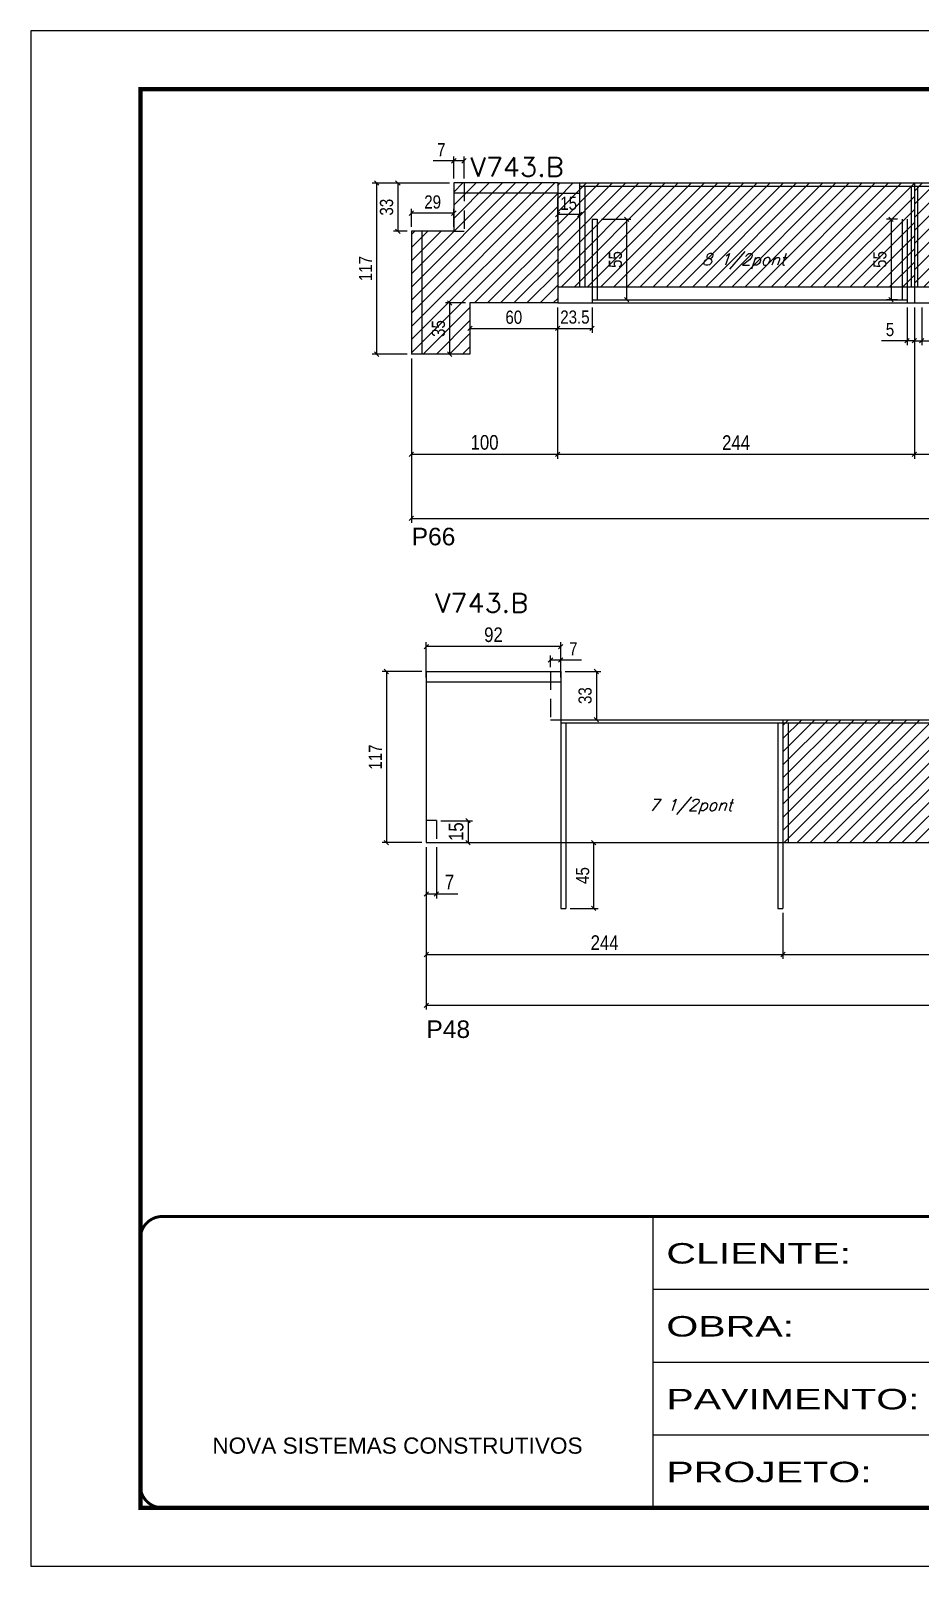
# Model space of a CAD drawing. Extents: x -20960 to -5926, y -2106 to 21915.
# Drawn here: x -12207 to -11599, y 8231 to 9281 of the extents above; entities that cross this region are included whole.
import ezdxf

# ---------------------------------------------------------------- set-up
doc = ezdxf.new("R2010")
doc.units = 0
for name, pattern in [('CONTINUO', [0]), ('DASHED', [0.75, 0.5, -0.25]), ('HIDDEN', [0.375, 0.25, -0.125])]:
    doc.linetypes.add(name, pattern=pattern)
for name, color, linetype in [('5', 5, 'Continuous'), ('COTA', 241, 'Continuous'), ('Painéis', 200, 'Continuous'), ('Reaproveitamento', 251, 'Continuous'), ('SARR_2.2x7', 40, 'Continuous'), ('SARR_3.5x7', 81, 'Continuous'), ('texto', 7, 'Continuous')]:
    doc.layers.add(name, color=color, linetype=linetype)
for name, color, linetype, lineweight in [('Folhas', 255, 'Continuous', 9), ('Sarr 2.2x7', 40, 'Continuous', 9), ('SARRAFO DE PRESSAO', 251, 'DASHED', 9), ('Texto Seção', 7, 'Continuous', 15)]:
    doc.layers.add(name, color=color, linetype=linetype, lineweight=lineweight)
doc.styles.add('ARIAL', font='arial.ttf')
doc.styles.add('COTA TECNICA', font='techl___.ttf', dxfattribs={"height": 10})
doc.styles.add('COTA TECNICA-50', font='techl___.ttf', dxfattribs={"height": 9})
doc.styles.add('REGUA-120', font='ROMANS.shx', dxfattribs={"height": 15})
doc.styles.add('Romans', font='romans.shx')
doc.styles.get("Standard").update_dxf_attribs({"font": 'arial.ttf'})
doc.styles.add('Tecnologia', font='')
doc.styles.get('Tecnologia').set_extended_font_data('Forgotten Futurist')
doc.dimstyles.new('COTA PAINEL-50', dxfattribs={"dimtxt": 9, "dimasz": 3, "dimexe": 3, "dimexo": 3, "dimgap": 3, "dimtad": 1, "dimdec": 1, "dimzin": 12, "dimdsep": 46, "dimtxsty": 'COTA TECNICA-50', "dimblk1": 'OBLIQUE', "dimblk2": 'OBLIQUE', "dimsah": 1, "dimcen": 0.9, "dimclrd": 4, "dimclre": 4, "dimclrt": 240, "dimadec": 1, "dimazin": 3, "dimtfac": 1, "dimtdec": 1, "dimtmove": 0, "dimatfit": 3, "dimfxl": 1, "dimtolj": 1, "dimtzin": 12, "dimarcsym": 0})
doc.dimstyles.new('PAINEL', dxfattribs={"dimtxt": 10, "dimasz": 3, "dimexe": 3, "dimexo": 3, "dimgap": 3, "dimtad": 1, "dimdec": 1, "dimzin": 12, "dimdsep": 46, "dimtxsty": 'COTA TECNICA', "dimblk1": 'OBLIQUE', "dimblk2": 'OBLIQUE', "dimsah": 1, "dimcen": 0.9, "dimclrd": 4, "dimclre": 4, "dimclrt": 240, "dimadec": 1, "dimazin": 3, "dimtfac": 1, "dimtdec": 1, "dimtmove": 0, "dimatfit": 3, "dimfxl": 1, "dimtolj": 1, "dimtzin": 12, "dimarcsym": 0})
pattern_1 = [(45, (-4755, 2297.15), (-4.490128, 4.490128), [])]

# ---------------------------------------------------------------- blocks, each defined once
blk = doc.blocks.new('9999999999')
at = {"color": 30, "linetype": 'CONTINUO'}
for p, q in [((98564.6, 34230.2), (98564.6, 34429.4)), ((98564.6, 34379.6), (99584, 34379.6)), ((98564.6, 34329.8), (99488, 34329.8)), ((98564.6, 34280), (99488, 34280))]:
    blk.add_line(p, q, dxfattribs=at)
at = {"color": 30, "linetype": 'CONTINUO', "const_width": 2}
blk.add_lwpolyline([(99584, 34230.2), (99584, 34414.4, 0.414214), (99569, 34429.4), (98229, 34429.4, 0.414214), (98214, 34414.4), (98214, 34245.2, 0.414214), (98229, 34230.2), (99584, 34230.2)], format="xyb", dxfattribs=at)
at = {"layer": 'Folhas'}
blk.add_lwpolyline([(98139, 34190.2), (99624, 34190.2), (99624, 35240.2), (98139, 35240.2)], close=True, dxfattribs=at)
at = {"layer": 'Folhas', "color": 30, "const_width": 3}
blk.add_lwpolyline([(98214, 34230.2), (99584, 34230.2), (99584, 35200.2), (98214, 35200.2)], close=True, dxfattribs=at)
at = {"color": 7, "linetype": 'Continuous', "ltscale": 5, "style": 'ARIAL'}
blk.add_text('NOVA SISTEMAS CONSTRUTIVOS', height=11.059, dxfattribs=at).set_placement((98263.2, 34267.2))
at = {"layer": 'Folhas', "color": 7, "style": 'Tecnologia', "width": 1.5}
for s, p in [('CLIENTE:', (98573.7, 34397.2)), ('OBRA:', (98573.7, 34347.3)), ('PAVIMENTO:', (98573.7, 34297.5)), ('PROJETO:', (98573.7, 34247.7))]:
    blk.add_text(s, height=14, dxfattribs=at).set_placement(p)
blk = doc.blocks.new('_Oblique')
at = {"color": 0, "linetype": 'ByBlock', "lineweight": -2}
blk.add_line((-0.5, -0.5), (0.5, 0.5), dxfattribs=at)
blk = doc.blocks.new('*D1559')
at = {"layer": 'COTA', "color": 4, "linetype": 'ByBlock', "lineweight": -2, "transparency": 16777216}
for p, q in [((-11846.6, 9091.9), (-11846.6, 8988.4)), ((-11602.6, 9091.9), (-11602.6, 8988.4)), ((-11846.6, 8991.4), (-11602.6, 8991.4))]:
    blk.add_line(p, q, dxfattribs=at)
at = {"layer": 'Defpoints', "color": 0, "linetype": 'ByBlock', "transparency": 16777216}
for p in [(-11846.6, 9094.9), (-11602.6, 9094.9), (-11602.6, 8991.4)]:
    blk.add_point(p, dxfattribs=at)
at = {"layer": 'COTA', "color": 4, "linetype": 'ByBlock', "lineweight": -2, "transparency": 16777216, "xscale": 3, "yscale": 3, "zscale": 3, "rotation": 180}
blk.add_blockref('_Oblique', (-11846.6, 8991.4), dxfattribs=at)
at = {"layer": 'COTA', "color": 4, "linetype": 'ByBlock', "lineweight": -2, "transparency": 16777216, "xscale": 3, "yscale": 3, "zscale": 3}
blk.add_blockref('_Oblique', (-11602.6, 8991.4), dxfattribs=at)
at = {"layer": 'COTA', "color": 240, "linetype": 'ByBlock', "transparency": 16777216, "insert": (-11724.6, 8999.4), "char_height": 10, "attachment_point": 5, "style": 'COTA TECNICA'}
blk.add_mtext('\\A1;244', dxfattribs=at)
blk = doc.blocks.new('*D1560')
at = {"layer": 'COTA', "color": 4, "linetype": 'ByBlock', "lineweight": -2, "transparency": 16777216}
for p, q in [((-11602.6, 9091.9), (-11602.6, 8988.4)), ((-11358.6, 9091.9), (-11358.6, 8988.4)), ((-11602.6, 8991.4), (-11358.6, 8991.4))]:
    blk.add_line(p, q, dxfattribs=at)
at = {"layer": 'Defpoints', "color": 0, "linetype": 'ByBlock', "transparency": 16777216}
for p in [(-11602.6, 9094.9), (-11358.6, 9094.9), (-11358.6, 8991.4)]:
    blk.add_point(p, dxfattribs=at)
at = {"layer": 'COTA', "color": 4, "linetype": 'ByBlock', "lineweight": -2, "transparency": 16777216, "xscale": 3, "yscale": 3, "zscale": 3, "rotation": 180}
blk.add_blockref('_Oblique', (-11602.6, 8991.4), dxfattribs=at)
at = {"layer": 'COTA', "color": 4, "linetype": 'ByBlock', "lineweight": -2, "transparency": 16777216, "xscale": 3, "yscale": 3, "zscale": 3}
blk.add_blockref('_Oblique', (-11358.6, 8991.4), dxfattribs=at)
at = {"layer": 'COTA', "color": 240, "linetype": 'ByBlock', "transparency": 16777216, "insert": (-11480.6, 8999.4), "char_height": 10, "attachment_point": 5, "style": 'COTA TECNICA'}
blk.add_mtext('\\A1;244', dxfattribs=at)
blk = doc.blocks.new('*D1532')
at = {"layer": 'COTA', "color": 4, "linetype": 'ByBlock', "lineweight": -2, "transparency": 16777216}
for p, q in [((-10920.6, 9091.9), (-10920.6, 8944.6)), ((-11946.6, 9056.9), (-11946.6, 8944.6)), ((-11946.6, 8947.6), (-10920.6, 8947.6))]:
    blk.add_line(p, q, dxfattribs=at)
at = {"layer": 'Defpoints', "color": 0, "linetype": 'ByBlock', "transparency": 16777216}
for p in [(-10920.6, 9094.9), (-11946.6, 9059.9), (-10920.6, 8947.6)]:
    blk.add_point(p, dxfattribs=at)
at = {"layer": 'COTA', "color": 4, "linetype": 'ByBlock', "lineweight": -2, "transparency": 16777216, "xscale": 3, "yscale": 3, "zscale": 3, "rotation": 180}
blk.add_blockref('_Oblique', (-11946.6, 8947.6), dxfattribs=at)
at = {"layer": 'COTA', "color": 4, "linetype": 'ByBlock', "lineweight": -2, "transparency": 16777216, "xscale": 3, "yscale": 3, "zscale": 3}
blk.add_blockref('_Oblique', (-10920.6, 8947.6), dxfattribs=at)
at = {"layer": 'COTA', "color": 240, "linetype": 'ByBlock', "transparency": 16777216, "insert": (-11433.6, 8955.7), "char_height": 10, "attachment_point": 5, "style": 'COTA TECNICA'}
blk.add_mtext('\\A1;1026', dxfattribs=at)
blk = doc.blocks.new('*D1534')
at = {"layer": 'COTA', "color": 4, "linetype": 'ByBlock', "lineweight": -2, "transparency": 16777216}
for p, q in [((-11936.5, 8722.9), (-11936.5, 8646.4)), ((-11692.5, 8677.9), (-11692.5, 8646.4)), ((-11936.5, 8649.4), (-11692.5, 8649.4))]:
    blk.add_line(p, q, dxfattribs=at)
at = {"layer": 'Defpoints', "color": 0, "linetype": 'ByBlock', "transparency": 16777216}
for p in [(-11936.5, 8725.9), (-11692.5, 8680.9), (-11692.5, 8649.4)]:
    blk.add_point(p, dxfattribs=at)
at = {"layer": 'COTA', "color": 4, "linetype": 'ByBlock', "lineweight": -2, "transparency": 16777216, "xscale": 3, "yscale": 3, "zscale": 3, "rotation": 180}
blk.add_blockref('_Oblique', (-11936.5, 8649.4), dxfattribs=at)
at = {"layer": 'COTA', "color": 4, "linetype": 'ByBlock', "lineweight": -2, "transparency": 16777216, "xscale": 3, "yscale": 3, "zscale": 3}
blk.add_blockref('_Oblique', (-11692.5, 8649.4), dxfattribs=at)
at = {"layer": 'COTA', "color": 240, "linetype": 'ByBlock', "transparency": 16777216, "insert": (-11814.5, 8657.5), "char_height": 10, "attachment_point": 5, "style": 'COTA TECNICA'}
blk.add_mtext('\\A1;244', dxfattribs=at)
blk = doc.blocks.new('*D1535')
at = {"layer": 'COTA', "color": 4, "linetype": 'ByBlock', "lineweight": -2, "transparency": 16777216}
for p, q in [((-11936.5, 8722.9), (-11936.5, 8611.7)), ((-11142.5, 8722.9), (-11142.5, 8611.7)), ((-11936.5, 8614.7), (-11142.5, 8614.7))]:
    blk.add_line(p, q, dxfattribs=at)
at = {"layer": 'Defpoints', "color": 0, "linetype": 'ByBlock', "transparency": 16777216}
for p in [(-11936.5, 8725.9), (-11142.5, 8725.9), (-11142.5, 8614.7)]:
    blk.add_point(p, dxfattribs=at)
at = {"layer": 'COTA', "color": 4, "linetype": 'ByBlock', "lineweight": -2, "transparency": 16777216, "xscale": 3, "yscale": 3, "zscale": 3, "rotation": 180}
blk.add_blockref('_Oblique', (-11936.5, 8614.7), dxfattribs=at)
at = {"layer": 'COTA', "color": 4, "linetype": 'ByBlock', "lineweight": -2, "transparency": 16777216, "xscale": 3, "yscale": 3, "zscale": 3}
blk.add_blockref('_Oblique', (-11142.5, 8614.7), dxfattribs=at)
at = {"layer": 'COTA', "color": 240, "linetype": 'ByBlock', "transparency": 16777216, "insert": (-11539.5, 8622.8), "char_height": 10, "attachment_point": 5, "style": 'COTA TECNICA'}
blk.add_mtext('\\A1;794', dxfattribs=at)
blk = doc.blocks.new('*D1536')
at = {"layer": 'COTA', "color": 4, "linetype": 'ByBlock', "lineweight": -2, "transparency": 16777216}
for p, q in [((-11448.5, 8722.9), (-11448.5, 8646.4)), ((-11692.5, 8677.9), (-11692.5, 8646.4)), ((-11692.5, 8649.4), (-11448.5, 8649.4))]:
    blk.add_line(p, q, dxfattribs=at)
at = {"layer": 'Defpoints', "color": 0, "linetype": 'ByBlock', "transparency": 16777216}
for p in [(-11448.5, 8725.9), (-11692.5, 8680.9), (-11448.5, 8649.4)]:
    blk.add_point(p, dxfattribs=at)
at = {"layer": 'COTA', "color": 4, "linetype": 'ByBlock', "lineweight": -2, "transparency": 16777216, "xscale": 3, "yscale": 3, "zscale": 3, "rotation": 180}
blk.add_blockref('_Oblique', (-11692.5, 8649.4), dxfattribs=at)
at = {"layer": 'COTA', "color": 4, "linetype": 'ByBlock', "lineweight": -2, "transparency": 16777216, "xscale": 3, "yscale": 3, "zscale": 3}
blk.add_blockref('_Oblique', (-11448.5, 8649.4), dxfattribs=at)
at = {"layer": 'COTA', "color": 240, "linetype": 'ByBlock', "transparency": 16777216, "insert": (-11570.5, 8657.5), "char_height": 10, "attachment_point": 5, "style": 'COTA TECNICA'}
blk.add_mtext('\\A1;244', dxfattribs=at)
blk = doc.blocks.new('*D1539')
at = {"layer": 'COTA', "color": 4, "lineweight": -2, "ltscale": 25, "transparency": 16777216}
for p, q in [((-11846.6, 9065.9), (-11846.6, 8988.4)), ((-11946.6, 9056.9), (-11946.6, 8988.4)), ((-11946.6, 8991.4), (-11846.6, 8991.4))]:
    blk.add_line(p, q, dxfattribs=at)
at = {"layer": 'Defpoints', "color": 0, "ltscale": 25, "transparency": 16777216}
for p in [(-11846.6, 9068.9), (-11946.6, 9059.9), (-11846.6, 8991.4)]:
    blk.add_point(p, dxfattribs=at)
at = {"layer": 'COTA', "color": 4, "lineweight": -2, "ltscale": 25, "transparency": 16777216, "xscale": 3, "yscale": 3, "zscale": 3, "rotation": 180}
blk.add_blockref('_Oblique', (-11946.6, 8991.4), dxfattribs=at)
at = {"layer": 'COTA', "color": 4, "lineweight": -2, "ltscale": 25, "transparency": 16777216, "xscale": 3, "yscale": 3, "zscale": 3}
blk.add_blockref('_Oblique', (-11846.6, 8991.4), dxfattribs=at)
at = {"layer": 'COTA', "color": 240, "ltscale": 25, "transparency": 16777216, "insert": (-11896.6, 8999.5), "char_height": 10, "attachment_point": 5, "style": 'COTA TECNICA'}
blk.add_mtext('\\A1;100', dxfattribs=at)
blk = doc.blocks.new('*D1544')
at = {"layer": 'COTA', "color": 4, "lineweight": -2, "ltscale": 25, "transparency": 16777216}
for p, q in [((-11936.5, 8838.9), (-11936.5, 8862.9)), ((-11844.5, 8838.9), (-11844.5, 8862.9)), ((-11844.5, 8859.9), (-11936.5, 8859.9))]:
    blk.add_line(p, q, dxfattribs=at)
at = {"layer": 'Defpoints', "color": 0, "ltscale": 25, "transparency": 16777216}
for p in [(-11936.5, 8859.9), (-11936.5, 8835.9), (-11844.5, 8835.9)]:
    blk.add_point(p, dxfattribs=at)
at = {"layer": 'COTA', "color": 4, "lineweight": -2, "ltscale": 25, "transparency": 16777216, "xscale": 3, "yscale": 3, "zscale": 3, "rotation": 180}
blk.add_blockref('_Oblique', (-11936.5, 8859.9), dxfattribs=at)
at = {"layer": 'COTA', "color": 4, "lineweight": -2, "ltscale": 25, "transparency": 16777216, "xscale": 3, "yscale": 3, "zscale": 3}
blk.add_blockref('_Oblique', (-11844.5, 8859.9), dxfattribs=at)
at = {"layer": 'COTA', "color": 240, "ltscale": 25, "transparency": 16777216, "insert": (-11890.5, 8868), "char_height": 10, "attachment_point": 5, "style": 'COTA TECNICA'}
blk.add_mtext('\\A1;92', dxfattribs=at)
blk = doc.blocks.new('*D1545')
at = {"layer": 'COTA', "color": 4, "lineweight": -2, "ltscale": 25, "transparency": 16777216}
for p, q in [((-11926.5, 8740.9), (-11904.9, 8740.9)), ((-11907.9, 8740.9), (-11907.9, 8725.9)), ((-11926.5, 8725.9), (-11904.9, 8725.9))]:
    blk.add_line(p, q, dxfattribs=at)
at = {"layer": 'Defpoints', "color": 0, "ltscale": 25, "transparency": 16777216}
for p in [(-11929.5, 8740.9), (-11929.5, 8725.9), (-11907.9, 8725.9)]:
    blk.add_point(p, dxfattribs=at)
at = {"layer": 'COTA', "color": 4, "lineweight": -2, "ltscale": 25, "transparency": 16777216, "xscale": 3, "yscale": 3, "zscale": 3}
for p, rotation in [((-11907.9, 8740.9), 90), ((-11907.9, 8725.9), 270)]:
    blk.add_blockref('_Oblique', p, dxfattribs=dict(at, rotation=rotation))
at = {"layer": 'COTA', "color": 240, "ltscale": 25, "transparency": 16777216, "insert": (-11916, 8733.4), "char_height": 10, "attachment_point": 5, "rotation": 90, "style": 'COTA TECNICA'}
blk.add_mtext('\\A1;15', dxfattribs=at)
blk = doc.blocks.new('*D1527')
at = {"layer": 'COTA', "color": 4, "lineweight": -2, "ltscale": 25, "transparency": 16777216}
for p, q in [((-11936.5, 8722.9), (-11936.5, 8687.8)), ((-11929.5, 8722.9), (-11929.5, 8687.8)), ((-11936.5, 8690.8), (-11929.5, 8690.8)), ((-11929.5, 8690.8), (-11914.8, 8690.8))]:
    blk.add_line(p, q, dxfattribs=at)
at = {"layer": 'Defpoints', "color": 0, "ltscale": 25, "transparency": 16777216}
for p in [(-11936.5, 8725.9), (-11929.5, 8725.9), (-11929.5, 8690.8)]:
    blk.add_point(p, dxfattribs=at)
at = {"layer": 'COTA', "color": 4, "lineweight": -2, "ltscale": 25, "transparency": 16777216, "xscale": 3, "yscale": 3, "zscale": 3, "rotation": 180}
blk.add_blockref('_Oblique', (-11936.5, 8690.8), dxfattribs=at)
at = {"layer": 'COTA', "color": 4, "lineweight": -2, "ltscale": 25, "transparency": 16777216, "xscale": 3, "yscale": 3, "zscale": 3}
blk.add_blockref('_Oblique', (-11929.5, 8690.8), dxfattribs=at)
at = {"layer": 'COTA', "color": 240, "ltscale": 25, "transparency": 16777216, "insert": (-11920.6, 8698.9), "char_height": 10, "attachment_point": 5, "style": 'COTA TECNICA'}
blk.add_mtext('\\A1;7', dxfattribs=at)
blk = doc.blocks.new('*D1546')
at = {"layer": 'COTA', "color": 4, "lineweight": -2, "transparency": 16777216}
for p, q in [((-11920.6, 9176.9), (-11973.4, 9176.9)), ((-11970.4, 9176.9), (-11970.4, 9059.9)), ((-11949.6, 9059.9), (-11973.4, 9059.9))]:
    blk.add_line(p, q, dxfattribs=at)
at = {"layer": 'Defpoints', "color": 0, "transparency": 16777216}
for p in [(-11917.6, 9176.9), (-11970.4, 9059.9), (-11946.6, 9059.9)]:
    blk.add_point(p, dxfattribs=at)
at = {"layer": 'COTA', "color": 4, "lineweight": -2, "transparency": 16777216, "xscale": 3, "yscale": 3, "zscale": 3}
for p, rotation in [((-11970.4, 9176.9), 90), ((-11970.4, 9059.9), 270)]:
    blk.add_blockref('_Oblique', p, dxfattribs=dict(at, rotation=rotation))
at = {"layer": 'COTA', "color": 240, "transparency": 16777216, "insert": (-11978, 9118.4), "char_height": 9, "attachment_point": 5, "rotation": 90, "style": 'COTA TECNICA-50'}
blk.add_mtext('\\A1;117', dxfattribs=at)
blk = doc.blocks.new('*D1547')
at = {"layer": 'COTA', "color": 4, "lineweight": -2, "transparency": 16777216}
for p, q in [((-11909.6, 9094.9), (-11923.4, 9094.9)), ((-11920.4, 9059.9), (-11920.4, 9094.9)), ((-11909.6, 9059.9), (-11923.4, 9059.9))]:
    blk.add_line(p, q, dxfattribs=at)
at = {"layer": 'Defpoints', "color": 0, "transparency": 16777216}
for p in [(-11920.4, 9094.9), (-11906.6, 9094.9), (-11906.6, 9059.9)]:
    blk.add_point(p, dxfattribs=at)
at = {"layer": 'COTA', "color": 4, "lineweight": -2, "transparency": 16777216, "xscale": 3, "yscale": 3, "zscale": 3}
for p, rotation in [((-11920.4, 9094.9), 90), ((-11920.4, 9059.9), 270)]:
    blk.add_blockref('_Oblique', p, dxfattribs=dict(at, rotation=rotation))
at = {"layer": 'COTA', "color": 240, "transparency": 16777216, "insert": (-11928.1, 9077.4), "char_height": 9, "attachment_point": 5, "rotation": 90, "style": 'COTA TECNICA-50'}
blk.add_mtext('\\A1;35', dxfattribs=at)
blk = doc.blocks.new('*D1548')
at = {"layer": 'COTA', "color": 4, "lineweight": -2, "transparency": 16777216}
for p, q in [((-11906.6, 9091.9), (-11906.6, 9074.5)), ((-11846.6, 9091.9), (-11846.6, 9074.5)), ((-11906.6, 9077.5), (-11846.6, 9077.5))]:
    blk.add_line(p, q, dxfattribs=at)
at = {"layer": 'Defpoints', "color": 0, "transparency": 16777216}
for p in [(-11906.6, 9094.9), (-11846.6, 9094.9), (-11846.6, 9077.5)]:
    blk.add_point(p, dxfattribs=at)
at = {"layer": 'COTA', "color": 4, "lineweight": -2, "transparency": 16777216, "xscale": 3, "yscale": 3, "zscale": 3, "rotation": 180}
blk.add_blockref('_Oblique', (-11906.6, 9077.5), dxfattribs=at)
at = {"layer": 'COTA', "color": 4, "lineweight": -2, "transparency": 16777216, "xscale": 3, "yscale": 3, "zscale": 3}
blk.add_blockref('_Oblique', (-11846.6, 9077.5), dxfattribs=at)
at = {"layer": 'COTA', "color": 240, "transparency": 16777216, "insert": (-11876.6, 9085.1), "char_height": 9, "attachment_point": 5, "style": 'COTA TECNICA-50'}
blk.add_mtext('\\A1;60', dxfattribs=at)
blk = doc.blocks.new('*D1551')
at = {"layer": 'COTA', "color": 4, "lineweight": -2, "transparency": 16777216}
for p, q in [((-11602.6, 9091.9), (-11602.6, 9066.1)), ((-11597.6, 9091.9), (-11597.6, 9066.1)), ((-11602.6, 9069.1), (-11605.6, 9069.1)), ((-11602.6, 9069.1), (-11597.6, 9069.1)), ((-11597.6, 9069.1), (-11580.1, 9069.1))]:
    blk.add_line(p, q, dxfattribs=at)
at = {"layer": 'Defpoints', "color": 0, "transparency": 16777216}
for p in [(-11602.6, 9094.9), (-11597.6, 9094.9), (-11597.6, 9069.1)]:
    blk.add_point(p, dxfattribs=at)
at = {"layer": 'COTA', "color": 4, "lineweight": -2, "transparency": 16777216, "xscale": 3, "yscale": 3, "zscale": 3}
blk.add_blockref('_Oblique', (-11602.6, 9069.1), dxfattribs=at)
at = {"layer": 'COTA', "color": 4, "lineweight": -2, "transparency": 16777216, "xscale": 3, "yscale": 3, "zscale": 3, "rotation": 180}
blk.add_blockref('_Oblique', (-11597.6, 9069.1), dxfattribs=at)
at = {"layer": 'COTA', "color": 240, "transparency": 16777216, "insert": (-11585.8, 9076.7), "char_height": 9, "attachment_point": 5, "style": 'COTA TECNICA-50'}
blk.add_mtext('\\A1;5', dxfattribs=at)
blk = doc.blocks.new('*D1556')
at = {"layer": 'COTA', "color": 4, "lineweight": -2, "transparency": 16777216}
for p, q in [((-11614.1, 9152.1), (-11621.6, 9152.1)), ((-11618.6, 9152.1), (-11618.6, 9097.1)), ((-11614.1, 9097.1), (-11621.6, 9097.1))]:
    blk.add_line(p, q, dxfattribs=at)
at = {"layer": 'Defpoints', "color": 0, "transparency": 16777216}
for p in [(-11611.1, 9152.1), (-11618.6, 9097.1), (-11611.1, 9097.1)]:
    blk.add_point(p, dxfattribs=at)
at = {"layer": 'COTA', "color": 4, "lineweight": -2, "transparency": 16777216, "xscale": 3, "yscale": 3, "zscale": 3}
for p, rotation in [((-11618.6, 9152.1), 90), ((-11618.6, 9097.1), 270)]:
    blk.add_blockref('_Oblique', p, dxfattribs=dict(at, rotation=rotation))
at = {"layer": 'COTA', "color": 240, "transparency": 16777216, "insert": (-11626.2, 9124.6), "char_height": 9, "attachment_point": 5, "rotation": 90, "style": 'COTA TECNICA-50'}
blk.add_mtext('\\A1;55', dxfattribs=at)
blk = doc.blocks.new('*D1530')
at = {"layer": 'COTA', "color": 4, "lineweight": -2, "transparency": 16777216}
for p, q in [((-11846.6, 9091.9), (-11846.6, 9074.5)), ((-11823.1, 9091.9), (-11823.1, 9074.5)), ((-11846.6, 9077.5), (-11823.1, 9077.5))]:
    blk.add_line(p, q, dxfattribs=at)
at = {"layer": 'Defpoints', "color": 0, "transparency": 16777216}
for p in [(-11846.6, 9094.9), (-11823.1, 9094.9), (-11823.1, 9077.5)]:
    blk.add_point(p, dxfattribs=at)
at = {"layer": 'COTA', "color": 4, "lineweight": -2, "transparency": 16777216, "xscale": 3, "yscale": 3, "zscale": 3, "rotation": 180}
blk.add_blockref('_Oblique', (-11846.6, 9077.5), dxfattribs=at)
at = {"layer": 'COTA', "color": 4, "lineweight": -2, "transparency": 16777216, "xscale": 3, "yscale": 3, "zscale": 3}
blk.add_blockref('_Oblique', (-11823.1, 9077.5), dxfattribs=at)
at = {"layer": 'COTA', "color": 240, "transparency": 16777216, "insert": (-11834.8, 9085.2), "char_height": 9, "attachment_point": 5, "style": 'COTA TECNICA-50'}
blk.add_mtext('\\A1;23.5', dxfattribs=at)
blk = doc.blocks.new('*D1557')
at = {"layer": 'COTA', "color": 4, "lineweight": -2, "transparency": 16777216}
for p, q in [((-11816.6, 9152.1), (-11796.5, 9152.1)), ((-11799.5, 9152.1), (-11799.5, 9097.1)), ((-11816.6, 9097.1), (-11796.5, 9097.1))]:
    blk.add_line(p, q, dxfattribs=at)
at = {"layer": 'Defpoints', "color": 0, "transparency": 16777216}
for p in [(-11819.6, 9152.1), (-11819.6, 9097.1), (-11799.5, 9097.1)]:
    blk.add_point(p, dxfattribs=at)
at = {"layer": 'COTA', "color": 4, "lineweight": -2, "transparency": 16777216, "xscale": 3, "yscale": 3, "zscale": 3}
for p, rotation in [((-11799.5, 9152.1), 90), ((-11799.5, 9097.1), 270)]:
    blk.add_blockref('_Oblique', p, dxfattribs=dict(at, rotation=rotation))
at = {"layer": 'COTA', "color": 240, "transparency": 16777216, "insert": (-11807.1, 9124.6), "char_height": 9, "attachment_point": 5, "rotation": 90, "style": 'COTA TECNICA-50'}
blk.add_mtext('\\A1;55', dxfattribs=at)
blk = doc.blocks.new('*D1558')
at = {"layer": 'COTA', "color": 4, "lineweight": -2, "transparency": 16777216}
for p, q in [((-11846.6, 9166.9), (-11846.6, 9152.4)), ((-11831.6, 9166.9), (-11831.6, 9152.4)), ((-11831.6, 9155.4), (-11846.6, 9155.4))]:
    blk.add_line(p, q, dxfattribs=at)
at = {"layer": 'Defpoints', "color": 0, "transparency": 16777216}
for p in [(-11846.6, 9169.9), (-11831.6, 9169.9), (-11846.6, 9155.4)]:
    blk.add_point(p, dxfattribs=at)
at = {"layer": 'COTA', "color": 4, "lineweight": -2, "transparency": 16777216, "xscale": 3, "yscale": 3, "zscale": 3, "rotation": 180}
blk.add_blockref('_Oblique', (-11846.6, 9155.4), dxfattribs=at)
at = {"layer": 'COTA', "color": 4, "lineweight": -2, "transparency": 16777216, "xscale": 3, "yscale": 3, "zscale": 3}
blk.add_blockref('_Oblique', (-11831.6, 9155.4), dxfattribs=at)
at = {"layer": 'COTA', "color": 240, "transparency": 16777216, "insert": (-11839.1, 9163), "char_height": 9, "attachment_point": 5, "style": 'COTA TECNICA-50'}
blk.add_mtext('\\A1;15', dxfattribs=at)
blk = doc.blocks.new('*D1564')
at = {"layer": 'COTA', "color": 4, "lineweight": -2, "transparency": 16777216}
for p, q in [((-11607.6, 9091.9), (-11607.6, 9066.1)), ((-11602.6, 9091.9), (-11602.6, 9066.1)), ((-11607.6, 9069.1), (-11625.1, 9069.1)), ((-11602.6, 9069.1), (-11607.6, 9069.1)), ((-11602.6, 9069.1), (-11599.6, 9069.1))]:
    blk.add_line(p, q, dxfattribs=at)
at = {"layer": 'Defpoints', "color": 0, "transparency": 16777216}
for p in [(-11607.6, 9094.9), (-11602.6, 9094.9), (-11607.6, 9069.1)]:
    blk.add_point(p, dxfattribs=at)
at = {"layer": 'COTA', "color": 4, "lineweight": -2, "transparency": 16777216, "xscale": 3, "yscale": 3, "zscale": 3}
blk.add_blockref('_Oblique', (-11607.6, 9069.1), dxfattribs=at)
at = {"layer": 'COTA', "color": 4, "lineweight": -2, "transparency": 16777216, "xscale": 3, "yscale": 3, "zscale": 3, "rotation": 180}
blk.add_blockref('_Oblique', (-11602.6, 9069.1), dxfattribs=at)
at = {"layer": 'COTA', "color": 240, "transparency": 16777216, "insert": (-11619.3, 9076.7), "char_height": 9, "attachment_point": 5, "style": 'COTA TECNICA-50'}
blk.add_mtext('\\A1;5', dxfattribs=at)
blk = doc.blocks.new('*D1566')
at = {"layer": 'COTA', "color": 4, "lineweight": -2, "transparency": 16777216}
for p, q in [((-11917.6, 9192.1), (-11931.7, 9192.1)), ((-11917.6, 9179.9), (-11917.6, 9195.1)), ((-11910.6, 9192.1), (-11917.6, 9192.1)), ((-11910.6, 9179.9), (-11910.6, 9195.1))]:
    blk.add_line(p, q, dxfattribs=at)
at = {"layer": 'Defpoints', "color": 0, "transparency": 16777216}
for p in [(-11917.6, 9192.1), (-11917.6, 9176.9), (-11910.6, 9176.9)]:
    blk.add_point(p, dxfattribs=at)
at = {"layer": 'COTA', "color": 4, "lineweight": -2, "transparency": 16777216, "xscale": 3, "yscale": 3, "zscale": 3, "rotation": 180}
blk.add_blockref('_Oblique', (-11917.6, 9192.1), dxfattribs=at)
at = {"layer": 'COTA', "color": 4, "lineweight": -2, "transparency": 16777216, "xscale": 3, "yscale": 3, "zscale": 3}
blk.add_blockref('_Oblique', (-11910.6, 9192.1), dxfattribs=at)
at = {"layer": 'COTA', "color": 240, "transparency": 16777216, "insert": (-11926.2, 9199.7), "char_height": 9, "attachment_point": 5, "style": 'COTA TECNICA-50'}
blk.add_mtext('\\A1;7', dxfattribs=at)
blk = doc.blocks.new('*D1567')
at = {"layer": 'COTA', "color": 4, "lineweight": -2, "transparency": 16777216}
for p, q in [((-11920.6, 9176.9), (-11958.9, 9176.9)), ((-11955.9, 9176.9), (-11955.9, 9143.9)), ((-11949.6, 9143.9), (-11958.9, 9143.9))]:
    blk.add_line(p, q, dxfattribs=at)
at = {"layer": 'Defpoints', "color": 0, "transparency": 16777216}
for p in [(-11917.6, 9176.9), (-11955.9, 9143.9), (-11946.6, 9143.9)]:
    blk.add_point(p, dxfattribs=at)
at = {"layer": 'COTA', "color": 4, "lineweight": -2, "transparency": 16777216, "xscale": 3, "yscale": 3, "zscale": 3}
for p, rotation in [((-11955.9, 9176.9), 90), ((-11955.9, 9143.9), 270)]:
    blk.add_blockref('_Oblique', p, dxfattribs=dict(at, rotation=rotation))
at = {"layer": 'COTA', "color": 240, "transparency": 16777216, "insert": (-11963.6, 9160.4), "char_height": 9, "attachment_point": 5, "rotation": 90, "style": 'COTA TECNICA-50'}
blk.add_mtext('\\A1;33', dxfattribs=at)
blk = doc.blocks.new('*D1568')
at = {"layer": 'COTA', "color": 4, "lineweight": -2, "transparency": 16777216}
for p, q in [((-11946.6, 9146.9), (-11946.6, 9159.3)), ((-11917.6, 9156.3), (-11946.6, 9156.3)), ((-11917.6, 9146.9), (-11917.6, 9159.3))]:
    blk.add_line(p, q, dxfattribs=at)
at = {"layer": 'Defpoints', "color": 0, "transparency": 16777216}
for p in [(-11946.6, 9156.3), (-11946.6, 9143.9), (-11917.6, 9143.9)]:
    blk.add_point(p, dxfattribs=at)
at = {"layer": 'COTA', "color": 4, "lineweight": -2, "transparency": 16777216, "xscale": 3, "yscale": 3, "zscale": 3, "rotation": 180}
blk.add_blockref('_Oblique', (-11946.6, 9156.3), dxfattribs=at)
at = {"layer": 'COTA', "color": 4, "lineweight": -2, "transparency": 16777216, "xscale": 3, "yscale": 3, "zscale": 3}
blk.add_blockref('_Oblique', (-11917.6, 9156.3), dxfattribs=at)
at = {"layer": 'COTA', "color": 240, "transparency": 16777216, "insert": (-11932.1, 9163.9), "char_height": 9, "attachment_point": 5, "style": 'COTA TECNICA-50'}
blk.add_mtext('\\A1;29', dxfattribs=at)
blk = doc.blocks.new('*D1572')
at = {"layer": 'COTA', "color": 4, "lineweight": -2, "transparency": 16777216}
for p, q in [((-11939.5, 8842.9), (-11966.7, 8842.9)), ((-11963.7, 8842.9), (-11963.7, 8725.9)), ((-11939.5, 8725.9), (-11966.7, 8725.9))]:
    blk.add_line(p, q, dxfattribs=at)
at = {"layer": 'Defpoints', "color": 0, "transparency": 16777216}
for p in [(-11936.5, 8842.9), (-11963.7, 8725.9), (-11936.5, 8725.9)]:
    blk.add_point(p, dxfattribs=at)
at = {"layer": 'COTA', "color": 4, "lineweight": -2, "transparency": 16777216, "xscale": 3, "yscale": 3, "zscale": 3}
for p, rotation in [((-11963.7, 8842.9), 90), ((-11963.7, 8725.9), 270)]:
    blk.add_blockref('_Oblique', p, dxfattribs=dict(at, rotation=rotation))
at = {"layer": 'COTA', "color": 240, "transparency": 16777216, "insert": (-11971.3, 8784.4), "char_height": 9, "attachment_point": 5, "rotation": 90, "style": 'COTA TECNICA-50'}
blk.add_mtext('\\A1;117', dxfattribs=at)
blk = doc.blocks.new('*D1575')
at = {"layer": 'COTA', "color": 4, "lineweight": -2, "transparency": 16777216}
for p, q in [((-11851.5, 8845.9), (-11851.5, 8853.8)), ((-11844.5, 8845.9), (-11844.5, 8853.8)), ((-11851.5, 8850.8), (-11844.5, 8850.8)), ((-11844.5, 8850.8), (-11830.3, 8850.8))]:
    blk.add_line(p, q, dxfattribs=at)
at = {"layer": 'Defpoints', "color": 0, "transparency": 16777216}
for p in [(-11851.5, 8842.9), (-11844.5, 8850.8), (-11844.5, 8842.9)]:
    blk.add_point(p, dxfattribs=at)
at = {"layer": 'COTA', "color": 4, "lineweight": -2, "transparency": 16777216, "xscale": 3, "yscale": 3, "zscale": 3, "rotation": 180}
blk.add_blockref('_Oblique', (-11851.5, 8850.8), dxfattribs=at)
at = {"layer": 'COTA', "color": 4, "lineweight": -2, "transparency": 16777216, "xscale": 3, "yscale": 3, "zscale": 3}
blk.add_blockref('_Oblique', (-11844.5, 8850.8), dxfattribs=at)
at = {"layer": 'COTA', "color": 240, "transparency": 16777216, "insert": (-11835.9, 8858.4), "char_height": 9, "attachment_point": 5, "style": 'COTA TECNICA-50'}
blk.add_mtext('\\A1;7', dxfattribs=at)
blk = doc.blocks.new('*D1576')
at = {"layer": 'COTA', "color": 4, "lineweight": -2, "transparency": 16777216}
for p, q in [((-11841.5, 8842.9), (-11817.1, 8842.9)), ((-11820.1, 8842.9), (-11820.1, 8809.9)), ((-11841.5, 8809.9), (-11817.1, 8809.9))]:
    blk.add_line(p, q, dxfattribs=at)
at = {"layer": 'Defpoints', "color": 0, "transparency": 16777216}
for p in [(-11844.5, 8842.9), (-11844.5, 8809.9), (-11820.1, 8809.9)]:
    blk.add_point(p, dxfattribs=at)
at = {"layer": 'COTA', "color": 4, "lineweight": -2, "transparency": 16777216, "xscale": 3, "yscale": 3, "zscale": 3}
for p, rotation in [((-11820.1, 8842.9), 90), ((-11820.1, 8809.9), 270)]:
    blk.add_blockref('_Oblique', p, dxfattribs=dict(at, rotation=rotation))
at = {"layer": 'COTA', "color": 240, "transparency": 16777216, "insert": (-11827.8, 8826.4), "char_height": 9, "attachment_point": 5, "rotation": 90, "style": 'COTA TECNICA-50'}
blk.add_mtext('\\A1;33', dxfattribs=at)
blk = doc.blocks.new('*D1577')
at = {"layer": 'COTA', "color": 4, "lineweight": -2, "transparency": 16777216}
for p, q in [((-11838, 8725.9), (-11818.9, 8725.9)), ((-11821.9, 8680.9), (-11821.9, 8725.9)), ((-11838, 8680.9), (-11818.9, 8680.9))]:
    blk.add_line(p, q, dxfattribs=at)
at = {"layer": 'Defpoints', "color": 0, "transparency": 16777216}
for p in [(-11841, 8725.9), (-11821.9, 8725.9), (-11841, 8680.9)]:
    blk.add_point(p, dxfattribs=at)
at = {"layer": 'COTA', "color": 4, "lineweight": -2, "transparency": 16777216, "xscale": 3, "yscale": 3, "zscale": 3}
for p, rotation in [((-11821.9, 8725.9), 90), ((-11821.9, 8680.9), 270)]:
    blk.add_blockref('_Oblique', p, dxfattribs=dict(at, rotation=rotation))
at = {"layer": 'COTA', "color": 240, "transparency": 16777216, "insert": (-11829.5, 8703.4), "char_height": 9, "attachment_point": 5, "rotation": 90, "style": 'COTA TECNICA-50'}
blk.add_mtext('\\A1;45', dxfattribs=at)

msp = doc.modelspace()

# ---------------------------------------------------------------- hatches: boundary and pattern name
at = {"layer": 'Reaproveitamento', "linetype": 'ByBlock'}
h = msp.add_hatch(dxfattribs=at)
h.set_pattern_fill('ANSI31', color=256, scale=2)
h.set_pattern_definition(pattern_1)
h.paths.add_polyline_path([(-11846.59, 9176.94), (-11917.59, 9176.94), (-11917.59, 9143.94), (-11946.59, 9143.94), (-11946.59, 9059.94), (-11906.59, 9059.94), (-11906.59, 9094.94), (-11846.59, 9094.94)])
h = msp.add_hatch(dxfattribs=at)
h.set_pattern_fill('ANSI31', color=256, scale=2)
h.set_pattern_definition([(45, (7701.408, 12325.307), (-4.490128, 4.490128), [])])
h.paths.add_polyline_path([(-11846.59, 9176.94), (-11846.59, 9105.94), (-11602.59, 9105.94), (-11602.59, 9176.94)])
h.paths.add_polyline_path([(-11617.36, 9115.22), (-11617.36, 9134.64), (-11635.89, 9134.64), (-11635.89, 9115.22)], flags=24)
h.paths.add_polyline_path([(-11798.3, 9115.22), (-11798.3, 9134.64), (-11816.82, 9134.64), (-11816.82, 9115.22)], flags=24)
h.paths.add_polyline_path([(-11847.35, 9154.14), (-11831.33, 9154.14), (-11831.33, 9172.66), (-11847.35, 9172.66)], flags=9)
h = msp.add_hatch(dxfattribs=at)
h.set_pattern_fill('ANSI31', color=256, scale=2)
h.set_pattern_definition(pattern_1)
h.paths.add_polyline_path([(-11358.59, 9176.94), (-11602.59, 9176.94), (-11602.59, 9105.94), (-11358.59, 9105.94)])
h.paths.add_polyline_path([(-11373.35, 9110.43), (-11373.35, 9130.04), (-11391.88, 9130.04), (-11391.88, 9110.43)], flags=24)
h.paths.add_polyline_path([(-11572.78, 9110.43), (-11572.78, 9130.04), (-11591.31, 9130.04), (-11591.31, 9110.43)], flags=24)
h = msp.add_hatch(dxfattribs=at)
h.set_pattern_fill('ANSI31', color=256, scale=2)
h.set_pattern_definition([(45, (-4755, 2264.15), (-4.490128, 4.490128), [])])
h.paths.add_polyline_path([(-11448.51, 8809.9), (-11692.51, 8809.9), (-11692.51, 8725.9), (-11448.51, 8725.9)])

# ---------------------------------------------------------------- linework, layer by layer
at = {"layer": 'Painéis', "ltscale": 25}
for p, q in [((-11846.59, 9176.94), (-11917.59, 9176.94)), ((-11917.59, 9176.94), (-11917.59, 9143.94)), ((-11917.59, 9143.94), (-11946.59, 9143.94)), ((-11946.59, 9143.94), (-11946.59, 9059.94)), ((-11906.59, 9094.94), (-11906.59, 9059.94)), ((-11846.59, 9094.94), (-11906.59, 9094.94)), ((-11906.59, 9059.94), (-11946.59, 9059.94))]:
    msp.add_line(p, q, dxfattribs=at)
at = {"layer": 'Painéis', "linetype": 'ByBlock'}
for p, q in [((-11846.59, 9176.94), (-10920.59, 9176.94)), ((-11846.59, 9176.94), (-11846.59, 9094.94)), ((-11602.59, 9176.94), (-11602.59, 9094.94)), ((-11846.59, 9105.94), (-10920.59, 9105.94)), ((-11846.59, 9094.94), (-11729.59, 9094.94)), ((-11936.51, 8842.9), (-11844.51, 8842.9)), ((-11936.51, 8842.9), (-11936.51, 8725.9)), ((-11844.51, 8809.9), (-11448.51, 8809.9)), ((-11786.51, 8809.9), (-11786.51, 8809.9)), ((-11692.51, 8809.9), (-11692.51, 8725.9)), ((-11936.51, 8725.9), (-11848.51, 8725.9)), ((-11848.51, 8725.9), (-11142.51, 8725.9))]:
    msp.add_line(p, q, dxfattribs=at)
at = {"layer": 'Painéis'}
for p, q in [((-11729.59, 9094.94), (-11035.59, 9094.94)), ((-11844.51, 8842.9), (-11844.51, 8809.9)), ((-11848.51, 8725.9), (-11848.51, 8725.9))]:
    msp.add_line(p, q, dxfattribs=at)
at = {"layer": 'Sarr 2.2x7'}
for p, q in [((-11846.59, 9169.94), (-11917.59, 9169.94)), ((-11846.59, 9169.94), (-11846.59, 9169.94)), ((-11846.59, 9169.94), (-11831.59, 9169.94)), ((-11831.59, 9174.74), (-11602.59, 9174.74)), ((-11602.59, 9174.74), (-11358.59, 9174.74)), ((-11939.59, 9143.94), (-11939.59, 9059.94)), ((-11936.51, 8835.9), (-11844.51, 8835.9)), ((-11844.51, 8807.7), (-11692.51, 8807.7)), ((-11692.51, 8807.7), (-11448.51, 8807.7))]:
    msp.add_line(p, q, dxfattribs=at)
at = {"layer": 'SARR_2.2x7', "linetype": 'HIDDEN', "ltscale": 50}
for p, q in [((-11910.59, 9176.94), (-11910.59, 9143.94)), ((-11917.59, 9143.94), (-11910.59, 9143.94)), ((-11851.51, 8842.9), (-11851.51, 8809.9)), ((-11851.51, 8809.9), (-11844.51, 8809.9)), ((-11929.51, 8740.92), (-11936.51, 8740.92)), ((-11929.51, 8740.92), (-11929.51, 8725.9))]:
    msp.add_line(p, q, dxfattribs=at)
at = {"layer": 'SARR_2.2x7', "linetype": 'Continuous'}
for p, q in [((-11823.09, 9097.14), (-11607.67, 9097.14)), ((-11823.09, 9094.94), (-11607.59, 9094.94))]:
    msp.add_line(p, q, dxfattribs=at)
at = {"layer": 'SARR_3.5x7'}
for p, q in [((-11846.59, 9176.94), (-11846.59, 9094.94)), ((-11831.59, 9176.94), (-11831.59, 9105.94)), ((-11828.09, 9174.74), (-11828.09, 9105.94)), ((-11604.79, 9174.74), (-11604.79, 9105.94)), ((-11600.39, 9174.74), (-11600.39, 9105.94)), ((-11823.09, 9152.11), (-11823.09, 9094.94)), ((-11823.09, 9152.11), (-11819.59, 9152.11)), ((-11819.59, 9152.11), (-11819.59, 9097.14)), ((-11611.09, 9152.11), (-11611.09, 9097.14)), ((-11607.59, 9152.11), (-11607.59, 9094.94)), ((-11844.51, 8809.9), (-11844.51, 8680.9)), ((-11841.01, 8807.7), (-11841.01, 8680.9)), ((-11696.01, 8807.7), (-11696.01, 8680.9)), ((-11689.01, 8807.7), (-11689.01, 8725.9)), ((-11692.51, 8725.9), (-11692.51, 8680.9)), ((-11844.51, 8680.9), (-11841.01, 8680.9)), ((-11696.01, 8680.9), (-11692.51, 8680.9))]:
    msp.add_line(p, q, dxfattribs=at)

# ---------------------------------------------------------------- block references
at = {"layer": 'SARRAFO DE PRESSAO', "color": 6, "linetype": 'ByBlock'}
msp.add_blockref('9999999999', (-110345.98, -25959.14), dxfattribs=at)

# ---------------------------------------------------------------- texts
at = {"layer": '5', "linetype": 'Continuous'}
for s, p in [('P66', (-11946.41, 8929.19)), ('P48', (-11936.32, 8592.33))]:
    msp.add_text(s, height=12, rotation=359.99996, dxfattribs=at).set_placement(p)
at = {"layer": 'texto', "color": 2, "char_height": 8, "attachment_point": 5, "style": 'Romans'}
for s, insert in [('{\\Q19;\\C256;8 1/2pont}', (-11719.39, 9123.33)), ('{\\Q19;\\C256;7 1/2pont}', (-11755.69, 8750.35))]:
    msp.add_mtext(s, dxfattribs=dict(at, insert=insert))
at = {"layer": 'Texto Seção', "style": 'REGUA-120', "width": 1.05}
for p in [(-11906.27, 9181.43), (-11930.5, 8883.27)]:
    msp.add_text('V743.B', height=13, dxfattribs=at).set_placement(p)

# ---------------------------------------------------------------- dimensions: what is measured, and where the dimension line sits
at = {"layer": 'COTA'}
for base, p1, p2, picture, middle in [((-11917.59, 9192.09), (-11910.59, 9176.94), (-11917.59, 9176.94), '*D1566', (-11926.17, 9199.65)), ((-11946.59, 9156.29), (-11917.59, 9143.94), (-11946.59, 9143.94), '*D1568', (-11932.09, 9163.87)), ((-11846.59, 9155.37), (-11831.59, 9169.94), (-11846.59, 9169.94), '*D1558', (-11839.09, 9162.97)), ((-11846.59, 9077.51), (-11906.59, 9094.94), (-11846.59, 9094.94), '*D1548', (-11876.59, 9085.1)), ((-11607.59, 9069.07), (-11602.59, 9094.94), (-11607.59, 9094.94), '*D1564', (-11619.33, 9076.67)), ((-11597.59, 9069.07), (-11602.59, 9094.94), (-11597.59, 9094.94), '*D1551', (-11585.85, 9076.67)), ((-11844.51, 8850.81), (-11851.51, 8842.9), (-11844.51, 8842.9), '*D1575', (-11835.93, 8858.37))]:
    dim = msp.add_linear_dim(base=base, p1=p1, p2=p2, dimstyle='COTA PAINEL-50', dxfattribs=at)
    dim.commit()
    dim.dimension.update_dxf_attribs({"geometry": picture, "text_midpoint": middle})
for base, p1, p2, picture, middle in [((-11970.44, 9059.94), (-11917.59, 9176.94), (-11946.59, 9059.94), '*D1546', (-11978.01, 9118.44)), ((-11955.94, 9143.94), (-11917.59, 9176.94), (-11946.59, 9143.94), '*D1567', (-11963.64, 9160.44)), ((-11799.53, 9097.14), (-11819.59, 9152.11), (-11819.59, 9097.14), '*D1557', (-11807.13, 9124.63)), ((-11618.6, 9097.14), (-11611.09, 9152.11), (-11611.09, 9097.14), '*D1556', (-11626.2, 9124.63)), ((-11920.39, 9094.94), (-11906.59, 9059.94), (-11906.59, 9094.94), '*D1547', (-11928.08, 9077.44)), ((-11963.73, 8725.9), (-11936.51, 8842.9), (-11936.51, 8725.9), '*D1572', (-11971.29, 8784.4)), ((-11820.06, 8809.9), (-11844.51, 8842.9), (-11844.51, 8809.9), '*D1576', (-11827.76, 8826.4)), ((-11821.94, 8725.9), (-11841.01, 8680.9), (-11841.01, 8725.9), '*D1577', (-11829.54, 8703.4))]:
    dim = msp.add_linear_dim(base=base, p1=p1, p2=p2, angle=90, dimstyle='COTA PAINEL-50', dxfattribs=at)
    dim.commit()
    dim.dimension.update_dxf_attribs({"geometry": picture, "text_midpoint": middle})
at = {"layer": 'COTA', "linetype": 'ByBlock'}
for base, p1, p2, picture, middle in [((-10920.59, 8947.63), (-11946.59, 9059.94), (-10920.59, 9094.94), '*D1532', (-11433.59, 8955.73)), ((-11602.59, 8991.37), (-11846.59, 9094.94), (-11602.59, 9094.94), '*D1559', (-11724.59, 8999.45)), ((-11692.51, 8649.41), (-11936.51, 8725.9), (-11692.51, 8680.9), '*D1534', (-11814.51, 8657.48)), ((-11142.51, 8614.67), (-11936.51, 8725.9), (-11142.51, 8725.9), '*D1535', (-11539.51, 8622.77)), ((-11448.51, 8649.41), (-11692.51, 8680.9), (-11448.51, 8725.9), '*D1536', (-11570.51, 8657.48))]:
    dim = msp.add_linear_dim(base=base, p1=p1, p2=p2, dimstyle='PAINEL', dxfattribs=at)
    dim.commit()
    dim.dimension.update_dxf_attribs({"geometry": picture, "text_midpoint": middle})
at = {"layer": 'COTA'}
dim = msp.add_linear_dim(base=(-11823.09, 9077.51), p1=(-11846.59, 9094.94), p2=(-11823.09, 9094.94), dimstyle='COTA PAINEL-50', dxfattribs=at)
dim.commit()
dim.dimension.update_dxf_attribs({"geometry": '*D1530', "text_midpoint": (-11834.84, 9077.51), "dimtype": 160})
at = {"layer": 'COTA', "linetype": 'ByBlock'}
dim = msp.add_linear_dim(base=(-11358.59, 8991.37), p1=(-11602.59, 9094.94), p2=(-11358.59, 9094.94), dimstyle='PAINEL', override={"dimtmove": 1}, dxfattribs=at)
dim.commit()
dim.dimension.update_dxf_attribs({"geometry": '*D1560', "text_midpoint": (-11480.59, 8999.45)})
at = {"layer": 'COTA', "ltscale": 25}
for base, p1, p2, picture, middle in [((-11846.59, 8991.37), (-11946.59, 9059.94), (-11846.59, 9068.94), '*D1539', (-11896.59, 8999.47)), ((-11936.51, 8859.87), (-11844.51, 8835.9), (-11936.51, 8835.9), '*D1544', (-11890.51, 8867.95)), ((-11929.51, 8690.83), (-11936.51, 8725.9), (-11929.51, 8725.9), '*D1527', (-11920.64, 8698.91))]:
    dim = msp.add_linear_dim(base=base, p1=p1, p2=p2, dimstyle='PAINEL', dxfattribs=at)
    dim.commit()
    dim.dimension.update_dxf_attribs({"geometry": picture, "text_midpoint": middle})
dim = msp.add_linear_dim(base=(-11907.86, 8725.9), p1=(-11929.51, 8740.92), p2=(-11929.51, 8725.9), angle=90, dimstyle='PAINEL', dxfattribs=at)
dim.commit()
dim.dimension.update_dxf_attribs({"geometry": '*D1545', "text_midpoint": (-11907.86, 8733.41), "dimtype": 160})

doc.saveas('drawing.dxf')
